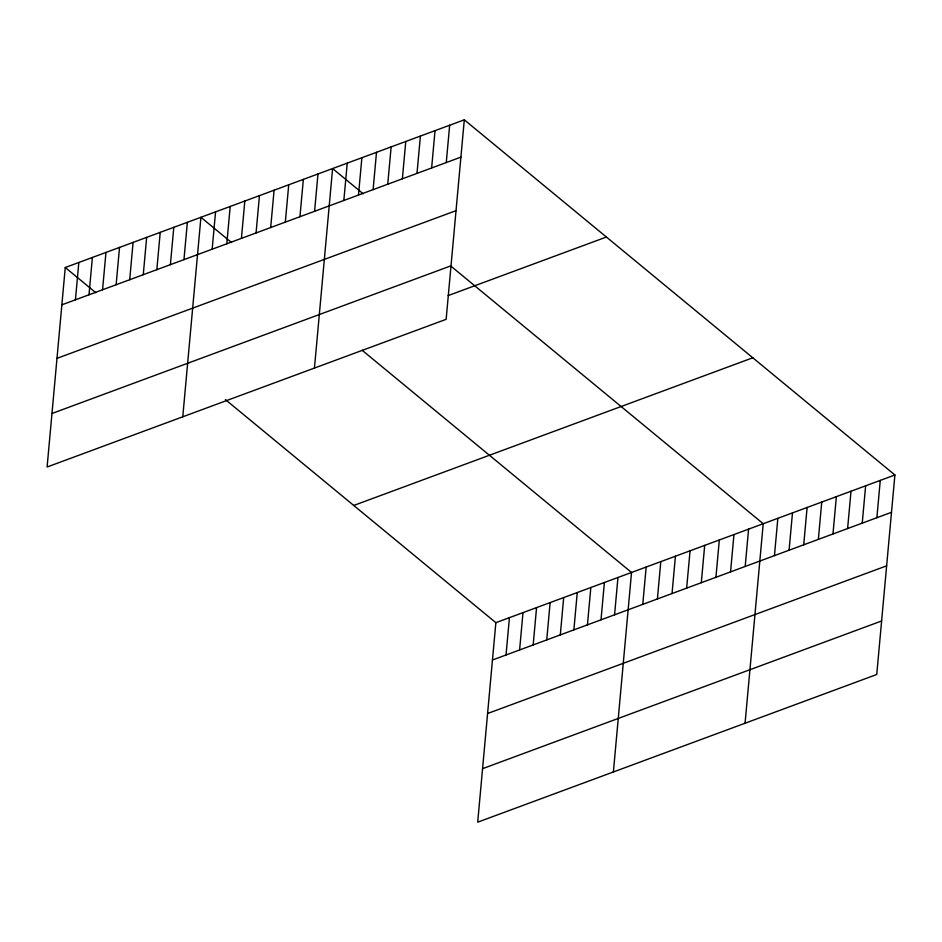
<?xml version="1.0" encoding="UTF-8"?>
<svg xmlns="http://www.w3.org/2000/svg" width="942" height="942" viewBox="0 0 942 942"><rect width="100%" height="100%" fill="white"/><g stroke="black" fill="none" stroke-linecap="round" stroke-linejoin="round"><path stroke-width="1.41" d="M65.257 267.504L47.1 467.008L446.143 319.326L464.3 119.822L65.257 267.504L95.86 292.75M75.431 299.815L78.822 262.488M88.995 294.787L92.387 257.46M102.56 289.771L105.963 252.444M116.125 284.743L119.528 247.428M129.702 279.727L133.093 242.4M143.266 274.699L146.658 237.384M156.831 269.683L160.222 232.356M170.396 264.667L173.799 227.34M183.961 259.639L187.364 222.312M182.772 416.8L200.929 217.296L231.532 242.541M212.162 249.206L215.565 211.879M226.798 243.79L230.189 206.463M241.423 238.373L244.826 201.046M256.059 232.957L259.45 195.63M270.695 227.54L274.087 190.213M285.32 222.124L288.723 184.809M299.956 216.707L303.348 179.392M314.581 211.302L317.984 173.976M314.451 368.063L332.608 168.559L363.223 193.805M343.842 200.469L347.245 163.143M358.478 195.053L361.881 157.726M373.114 189.636L376.506 152.31M387.739 184.22L391.142 146.893M402.375 178.803L405.767 141.477M417 173.387L420.403 136.06M431.636 167.97L435.027 130.655M446.272 162.554L449.664 125.239M225.374 399.573L495.857 622.674L477.7 822.178L876.743 674.496L894.9 474.992L464.3 119.822M506.031 654.973L509.434 617.658M519.595 649.956L522.998 612.63M533.172 644.94L536.563 607.614M546.737 639.912L550.128 602.586M560.302 634.896L563.693 597.569M573.866 629.868L577.269 592.542M587.431 624.852L590.834 587.525M601.008 619.824L604.399 582.509M614.573 614.808L617.964 577.481M613.383 771.969L631.529 572.465L362.175 350.294M642.774 604.375L646.165 567.049M657.398 598.959L660.801 561.632M672.035 593.542L675.426 556.216M686.659 588.126L690.062 550.799M701.295 582.709L704.687 545.383M715.932 577.293L719.323 539.966M730.556 571.876L733.959 534.55M745.193 566.46L748.584 529.133M745.063 723.232L763.22 523.728L450.665 265.927M774.454 555.627L777.845 518.312M789.078 550.222L792.481 512.895M803.714 544.806L807.106 507.479M818.351 539.389L821.742 502.062M832.975 533.973L836.378 496.646M847.612 528.556L851.003 491.229M862.236 523.14L865.639 485.813M876.872 517.723L880.264 480.396M61.854 304.831L460.897 157.149M56.991 358.349L456.022 210.667M51.975 413.491L451.006 265.809M448.109 295.611L606.401 237.031M353.756 505.465L752.799 357.783M495.857 622.674L894.9 474.992M492.466 660.001L891.509 512.307M487.591 713.518L886.634 565.836M482.575 768.66L881.618 620.966"/></g></svg>
